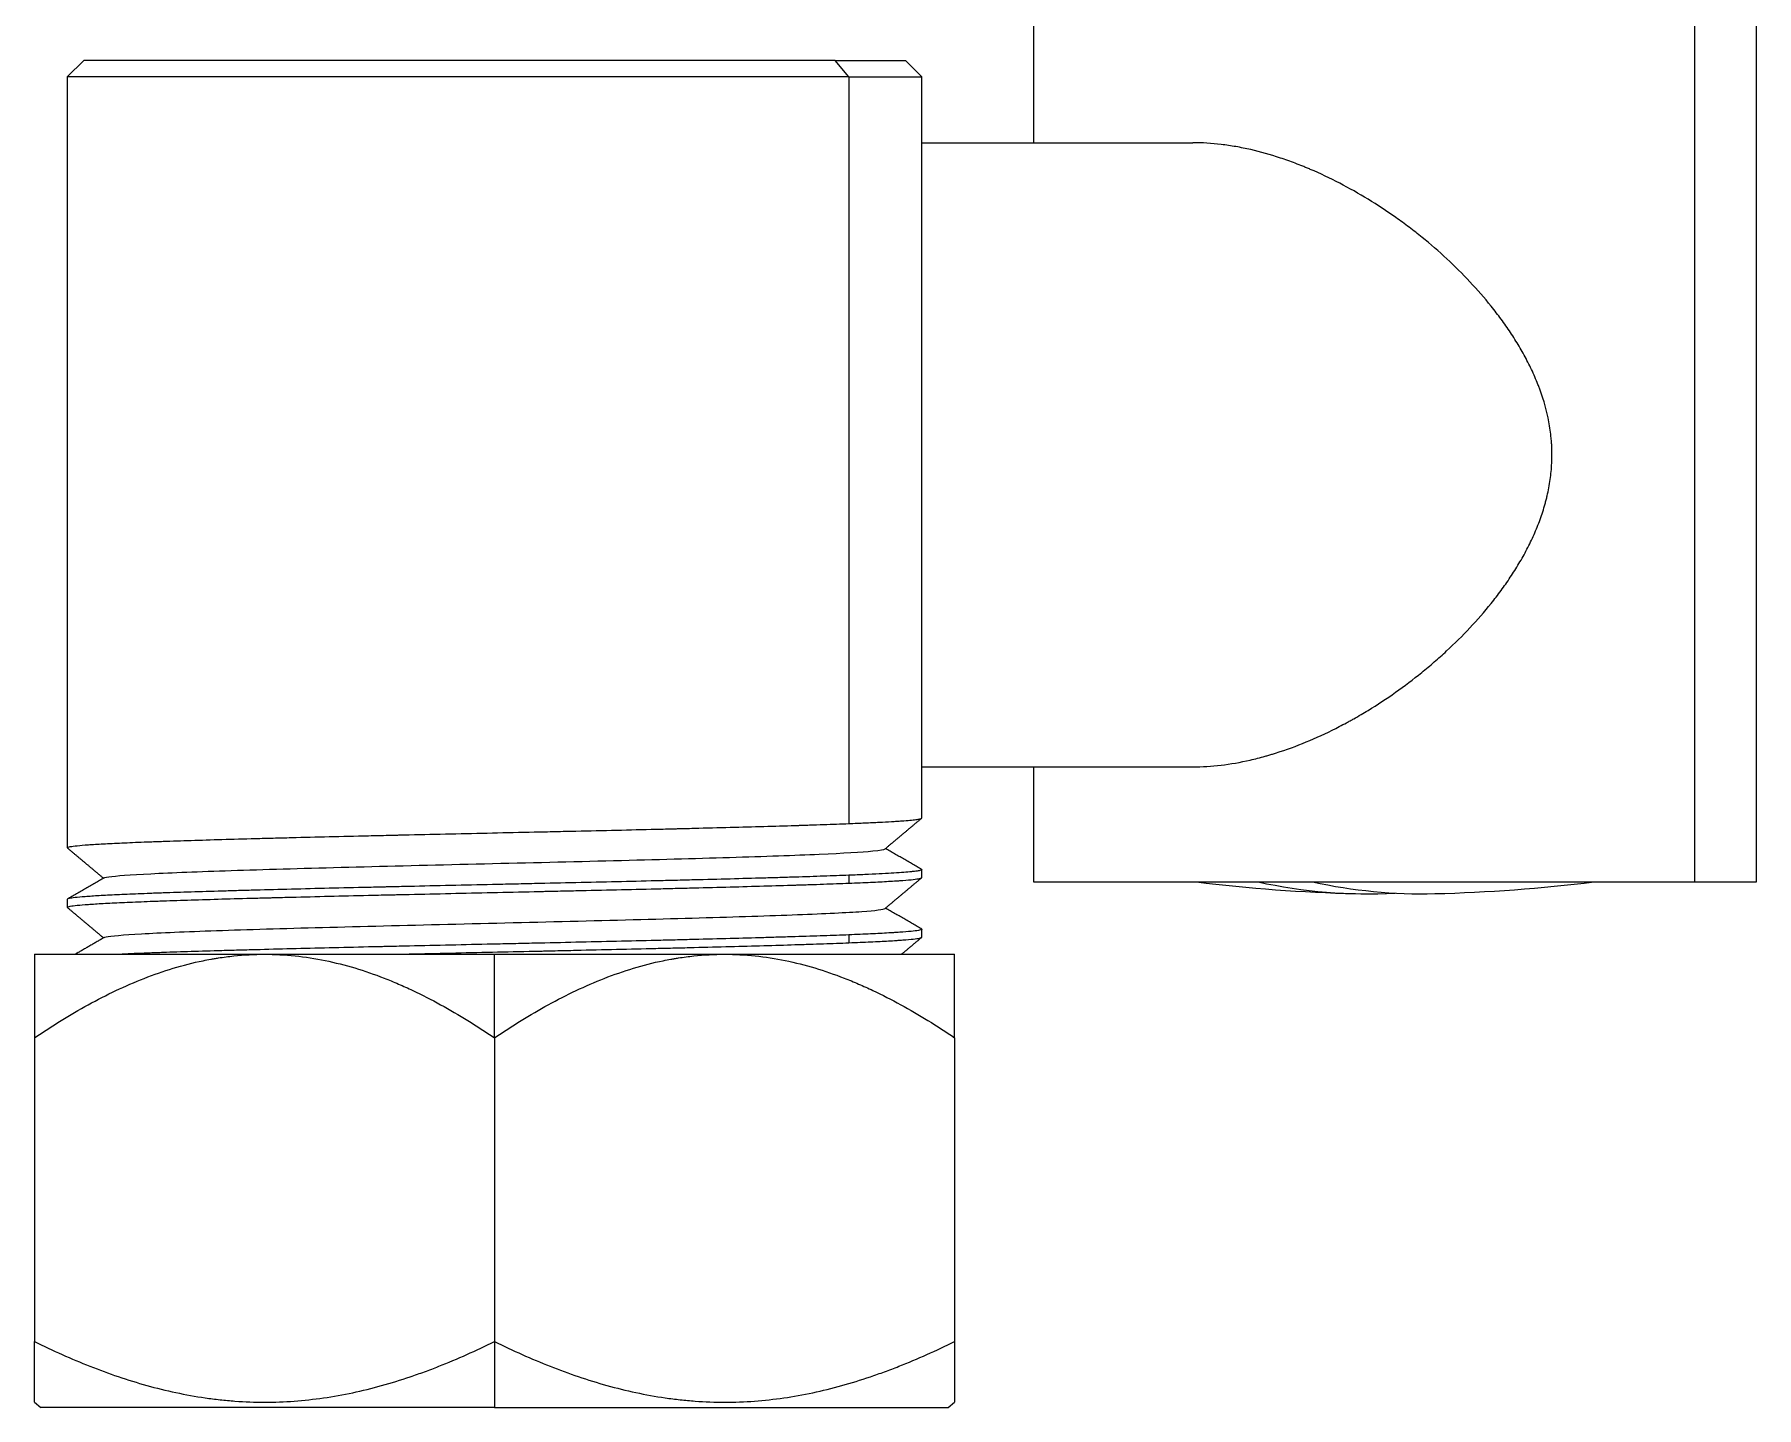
# Model space of a CAD drawing. Header units: millimetres. Extents: x 24023 to 24864, y 1163 to 1757.
# Drawn here: x 24316.3 to 24368.7, y 1466.4 to 1508.2 of the extents above; entities that cross this region are included whole.
import ezdxf

# ---------------------------------------------------------------- set-up
doc = ezdxf.new("R2010")
doc.units = ezdxf.units.MM

msp = doc.modelspace()

# ---------------------------------------------------------------- linework, layer by layer
at = {"linetype": 'Continuous', "lineweight": 18}
for p, q in [((24346.747, 1511.371), (24346.747, 1504.871)), ((24368.747, 1482.371), (24368.747, 1511.371)), ((24317.846, 1507.371), (24317.346, 1506.871)), ((24340.709, 1507.371), (24317.846, 1507.371)), ((24340.709, 1507.371), (24342.846, 1507.371)), ((24343.346, 1506.871), (24342.846, 1507.371)), ((24341.124, 1506.871), (24317.346, 1506.871)), ((24317.346, 1506.871), (24317.346, 1483.41)), ((24341.124, 1506.871), (24343.346, 1506.871)), ((24343.346, 1484.317), (24343.346, 1506.871)), ((24343.346, 1504.871), (24351.595, 1504.871)), ((24343.346, 1485.871), (24351.595, 1485.871)), ((24346.747, 1485.871), (24346.747, 1482.371)), ((24343.346, 1484.315), (24343.346, 1484.317)), ((24343.346, 1482.503), (24343.346, 1482.744)), ((24346.747, 1482.371), (24366.866, 1482.371)), ((24366.866, 1482.371), (24368.747, 1482.371)), ((24317.346, 1481.837), (24317.346, 1481.596)), ((24343.346, 1480.689), (24343.346, 1480.93)), ((24316.349, 1480.171), (24323.349, 1480.171)), ((24323.349, 1480.171), (24330.346, 1480.171)), ((24330.346, 1480.171), (24337.346, 1480.171)), ((24337.346, 1480.171), (24344.343, 1480.171)), ((24316.346, 1477.626), (24316.346, 1468.381)), ((24330.346, 1477.626), (24330.346, 1468.381)), ((24344.346, 1477.626), (24344.346, 1468.381)), ((24316.346, 1466.535), (24316.539, 1466.371)), ((24330.346, 1466.371), (24316.539, 1466.371)), ((24330.346, 1466.371), (24344.153, 1466.371)), ((24344.153, 1466.371), (24344.346, 1466.535))]:
    msp.add_line(p, q, dxfattribs=at)
at = {"linetype": 'Continuous', "lineweight": 13}
for p, q in [((24366.866, 1482.371), (24366.866, 1511.371)), ((24341.124, 1506.871), (24340.709, 1507.371)), ((24341.124, 1506.871), (24341.124, 1484.146)), ((24341.124, 1482.573), (24341.124, 1482.332)), ((24341.124, 1480.758), (24341.124, 1480.518)), ((24330.346, 1477.626), (24330.346, 1480.171)), ((24330.346, 1468.381), (24330.346, 1466.371))]:
    msp.add_line(p, q, dxfattribs=at)
at = {"linetype": 'Continuous', "lineweight": 18}
for start, end in [(262.9711, 268.6029), (271.3971, 277.0289)]:
    msp.add_arc((24357.747, 1531.471), 49.472, start, end, dxfattribs=at)
for centre, major_axis, start_param, end_param in [((24356.917, 1531.471), (0, -49.462), 6.16218, 6.313162), ((24358.576, 1531.471), (0, 49.462), 3.020588, 3.155226)]:
    msp.add_ellipse(centre, major_axis=major_axis, ratio=0.559193, start_param=start_param, end_param=end_param, dxfattribs=at)
for points, knots in [([(24351.595, 1485.871), (24351.876, 1485.871), (24352.162, 1485.889), (24352.743, 1485.959), (24353.039, 1486.011), (24353.489, 1486.114), (24353.64, 1486.153), (24353.83, 1486.206), (24353.906, 1486.228), (24353.983, 1486.251), (24354.097, 1486.286), (24354.174, 1486.31), (24354.554, 1486.435), (24354.856, 1486.55), (24355.457, 1486.805), (24355.755, 1486.946), (24356.125, 1487.137), (24356.199, 1487.176), (24356.309, 1487.236), (24356.346, 1487.256), (24356.42, 1487.297), (24356.603, 1487.399), (24356.783, 1487.505), (24357.21, 1487.766), (24357.489, 1487.949), (24358.033, 1488.333), (24358.298, 1488.534), (24358.687, 1488.848), (24358.815, 1488.955), (24359.067, 1489.174), (24359.192, 1489.286), (24359.561, 1489.627), (24359.797, 1489.861), (24360.249, 1490.344), (24360.465, 1490.592), (24360.774, 1490.976), (24360.874, 1491.106), (24361.068, 1491.37), (24361.162, 1491.505), (24361.345, 1491.779), (24361.433, 1491.918), (24361.559, 1492.131), (24361.601, 1492.203), (24361.682, 1492.348), (24361.721, 1492.421), (24361.836, 1492.642), (24361.908, 1492.791), (24362.042, 1493.093), (24362.104, 1493.246), (24362.218, 1493.558), (24362.269, 1493.717), (24362.324, 1493.919), (24362.335, 1493.959), (24362.356, 1494.041), (24362.366, 1494.081), (24362.395, 1494.204), (24362.412, 1494.287), (24362.458, 1494.534), (24362.482, 1494.699), (24362.513, 1495.032), (24362.521, 1495.199), (24362.522, 1495.451), (24362.52, 1495.535), (24362.514, 1495.662), (24362.511, 1495.704), (24362.505, 1495.789), (24362.488, 1496), (24362.458, 1496.207), (24362.366, 1496.7), (24362.276, 1497.021), (24362.148, 1497.375), (24362.133, 1497.414), (24362.104, 1497.492), (24362.058, 1497.608), (24362.009, 1497.723), (24361.909, 1497.95), (24361.837, 1498.098), (24361.685, 1498.39), (24361.605, 1498.533), (24361.438, 1498.816), (24361.35, 1498.954), (24361.168, 1499.228), (24361.073, 1499.364), (24360.927, 1499.563), (24360.877, 1499.63), (24360.776, 1499.761), (24360.725, 1499.827), (24360.466, 1500.15), (24360.249, 1500.398), (24359.798, 1500.879), (24359.564, 1501.112), (24359.079, 1501.561), (24358.828, 1501.778), (24358.44, 1502.093), (24358.309, 1502.196), (24358.042, 1502.398), (24357.906, 1502.497), (24357.493, 1502.79), (24357.213, 1502.974), (24356.644, 1503.321), (24356.356, 1503.485), (24355.769, 1503.789), (24355.471, 1503.93), (24355.13, 1504.075), (24355.092, 1504.091), (24355.016, 1504.123), (24354.978, 1504.138), (24354.864, 1504.184), (24354.636, 1504.273), (24354.409, 1504.354), (24353.955, 1504.504), (24353.654, 1504.589), (24353.204, 1504.693), (24353.054, 1504.724), (24352.83, 1504.763), (24352.755, 1504.776), (24352.606, 1504.798), (24352.532, 1504.808), (24352.164, 1504.853), (24351.876, 1504.871), (24351.595, 1504.871)], [0, 0, 0, 0, 0.03125, 0.03125, 0.0625, 0.0625, 0.078125, 0.078125, 0.082031, 0.085938, 0.085938, 0.09375, 0.09375, 0.125, 0.125, 0.15625, 0.15625, 0.164063, 0.164063, 0.167969, 0.167969, 0.171875, 0.1875, 0.1875, 0.21875, 0.21875, 0.25, 0.25, 0.265625, 0.265625, 0.28125, 0.28125, 0.3125, 0.3125, 0.34375, 0.34375, 0.359375, 0.359375, 0.375, 0.375, 0.390625, 0.390625, 0.398438, 0.398438, 0.40625, 0.40625, 0.421875, 0.421875, 0.4375, 0.4375, 0.453125, 0.453125, 0.457031, 0.457031, 0.460938, 0.460938, 0.46875, 0.46875, 0.484375, 0.484375, 0.5, 0.5, 0.507813, 0.507813, 0.511719, 0.511719, 0.515625, 0.53125, 0.53125, 0.5625, 0.5625, 0.566406, 0.566406, 0.570313, 0.578125, 0.578125, 0.59375, 0.59375, 0.609375, 0.609375, 0.625, 0.625, 0.640625, 0.640625, 0.648438, 0.648438, 0.65625, 0.65625, 0.6875, 0.6875, 0.71875, 0.71875, 0.75, 0.75, 0.765625, 0.765625, 0.78125, 0.78125, 0.8125, 0.8125, 0.84375, 0.84375, 0.875, 0.875, 0.878906, 0.878906, 0.882813, 0.882813, 0.890625, 0.90625, 0.90625, 0.9375, 0.9375, 0.953125, 0.953125, 0.960938, 0.960938, 0.96875, 0.96875, 1, 1, 1, 1]), ([(24317.346, 1483.41), (24317.346, 1483.42), (24317.366, 1483.429), (24317.444, 1483.447), (24317.505, 1483.456), (24317.667, 1483.475), (24317.768, 1483.485), (24317.921, 1483.497), (24317.953, 1483.499), (24318.019, 1483.504), (24318.053, 1483.506), (24318.161, 1483.513), (24318.237, 1483.518), (24318.479, 1483.532), (24318.659, 1483.541), (24319.054, 1483.56), (24319.271, 1483.569), (24319.622, 1483.584), (24319.744, 1483.588), (24319.934, 1483.596), (24319.998, 1483.598), (24320.096, 1483.602), (24320.129, 1483.603), (24320.196, 1483.605), (24320.498, 1483.616), (24320.818, 1483.627), (24321.415, 1483.645), (24321.727, 1483.654), (24322.379, 1483.673), (24322.719, 1483.683), (24323.162, 1483.695), (24323.252, 1483.697), (24323.387, 1483.701), (24323.433, 1483.702), (24323.523, 1483.704), (24323.752, 1483.71), (24323.983, 1483.716), (24324.544, 1483.73), (24324.926, 1483.74), (24325.706, 1483.758), (24326.104, 1483.768), (24326.714, 1483.782), (24326.919, 1483.787), (24327.178, 1483.793), (24327.23, 1483.794), (24327.334, 1483.796), (24327.386, 1483.798), (24327.543, 1483.801), (24327.648, 1483.804), (24328.171, 1483.815), (24328.591, 1483.825), (24329.433, 1483.843), (24329.856, 1483.853), (24330.703, 1483.872), (24331.128, 1483.881), (24331.608, 1483.892), (24331.661, 1483.893), (24331.768, 1483.896), (24331.821, 1483.897), (24331.981, 1483.9), (24332.299, 1483.907), (24332.614, 1483.915), (24333.239, 1483.929), (24333.65, 1483.938), (24334.461, 1483.956), (24334.861, 1483.966), (24335.452, 1483.98), (24335.648, 1483.985), (24335.891, 1483.991), (24335.939, 1483.992), (24336.036, 1483.995), (24336.18, 1483.998), (24336.323, 1484.002), (24336.794, 1484.014), (24337.159, 1484.023), (24337.866, 1484.042), (24338.207, 1484.051), (24338.866, 1484.07), (24339.183, 1484.08), (24339.526, 1484.09), (24339.564, 1484.091), (24339.639, 1484.094), (24339.751, 1484.097), (24340.008, 1484.106), (24340.218, 1484.113), (24340.627, 1484.127), (24340.884, 1484.136), (24341.124, 1484.146)], [0, 0, 0, 0, 0.037091, 0.037091, 0.075607, 0.075607, 0.114124, 0.114124, 0.123753, 0.123753, 0.133382, 0.133382, 0.15264, 0.15264, 0.191156, 0.191156, 0.229673, 0.229673, 0.248931, 0.248931, 0.25856, 0.25856, 0.263375, 0.263375, 0.268189, 0.306705, 0.306705, 0.345222, 0.345222, 0.383738, 0.383738, 0.393367, 0.393367, 0.398182, 0.398182, 0.402996, 0.422255, 0.422255, 0.460771, 0.460771, 0.499287, 0.499287, 0.518545, 0.518545, 0.52336, 0.52336, 0.528175, 0.528175, 0.537804, 0.537804, 0.57632, 0.57632, 0.614836, 0.614836, 0.653353, 0.653353, 0.658167, 0.658167, 0.662982, 0.662982, 0.672611, 0.691869, 0.691869, 0.730385, 0.730385, 0.768902, 0.768902, 0.78816, 0.78816, 0.792975, 0.792975, 0.797789, 0.807418, 0.807418, 0.845935, 0.845935, 0.884451, 0.884451, 0.922967, 0.922967, 0.927782, 0.927782, 0.932596, 0.942225, 0.961484, 0.961484, 1, 1, 1, 1]), ([(24341.124, 1484.146), (24341.297, 1484.153), (24341.625, 1484.167), (24342.058, 1484.187), (24342.307, 1484.201), (24342.451, 1484.21), (24342.479, 1484.211), (24342.534, 1484.215), (24342.56, 1484.216), (24342.639, 1484.222), (24342.688, 1484.225), (24342.829, 1484.235), (24342.912, 1484.242), (24343.056, 1484.256), (24343.178, 1484.269), (24343.258, 1484.283), (24343.317, 1484.297), (24343.335, 1484.304), (24343.343, 1484.311), (24343.343, 1484.311), (24343.343, 1484.311)], [0, 0, 0, 0, 0.124394, 0.248787, 0.373181, 0.373181, 0.404279, 0.404279, 0.435377, 0.435377, 0.497574, 0.497574, 0.621968, 0.621968, 0.746361, 0.870755, 0.870755, 0.995148, 0.995148, 1, 1, 1, 1]), ([(24318.465, 1482.488), (24318.488, 1482.504), (24318.724, 1482.553), (24319.942, 1482.633), (24322.567, 1482.73), (24326.06, 1482.827), (24330.031, 1482.924), (24334.038, 1483.021), (24337.632, 1483.118), (24340.414, 1483.215), (24341.898, 1483.302), (24342.21, 1483.356), (24342.232, 1483.378)], [0, 0, 0, 0, 0.054032, 0.162933, 0.271833, 0.380734, 0.489634, 0.598535, 0.707436, 0.816336, 0.925237, 1, 1, 1, 1]), ([(24341.124, 1482.573), (24340.884, 1482.563), (24340.371, 1482.544), (24339.795, 1482.525), (24339.414, 1482.513), (24339.337, 1482.511), (24339.181, 1482.506), (24338.944, 1482.499), (24338.701, 1482.492), (24338.206, 1482.478), (24337.865, 1482.468), (24337.159, 1482.449), (24336.794, 1482.44), (24336.23, 1482.426), (24336.039, 1482.421), (24335.797, 1482.415), (24335.748, 1482.414), (24335.651, 1482.412), (24335.602, 1482.41), (24335.454, 1482.407), (24335.356, 1482.404), (24334.861, 1482.393), (24334.461, 1482.383), (24333.649, 1482.364), (24333.238, 1482.355), (24332.406, 1482.336), (24331.985, 1482.327), (24331.452, 1482.315), (24331.345, 1482.312), (24331.131, 1482.308), (24330.811, 1482.301), (24330.492, 1482.294), (24329.855, 1482.28), (24329.432, 1482.27), (24328.591, 1482.251), (24328.171, 1482.242), (24327.546, 1482.227), (24327.337, 1482.223), (24327.078, 1482.217), (24327.026, 1482.216), (24326.922, 1482.213), (24326.768, 1482.21), (24326.614, 1482.206), (24326.105, 1482.194), (24325.706, 1482.185), (24324.925, 1482.166), (24324.543, 1482.157), (24323.797, 1482.138), (24323.432, 1482.128), (24322.899, 1482.114), (24322.724, 1482.109), (24322.383, 1482.1), (24322.216, 1482.095), (24321.727, 1482.081), (24321.414, 1482.072), (24320.818, 1482.053), (24320.534, 1482.043), (24320.198, 1482.032), (24320.098, 1482.028), (24320.001, 1482.024), (24319.936, 1482.022), (24319.904, 1482.021), (24319.745, 1482.015), (24319.623, 1482.01), (24319.271, 1481.996), (24319.054, 1481.987), (24318.658, 1481.968), (24318.479, 1481.958), (24318.237, 1481.944), (24318.161, 1481.94), (24318.055, 1481.932), (24318.02, 1481.93), (24317.954, 1481.925), (24317.922, 1481.923), (24317.768, 1481.911), (24317.667, 1481.902), (24317.505, 1481.883), (24317.444, 1481.873), (24317.366, 1481.855), (24317.346, 1481.846), (24317.346, 1481.837)], [0, 0, 0, 0, 0.038511, 0.077022, 0.077022, 0.08665, 0.08665, 0.096278, 0.115534, 0.115534, 0.154045, 0.154045, 0.192556, 0.192556, 0.211811, 0.211811, 0.216625, 0.216625, 0.221439, 0.221439, 0.231067, 0.231067, 0.269578, 0.269578, 0.308089, 0.308089, 0.346601, 0.346601, 0.356228, 0.356228, 0.365856, 0.385112, 0.385112, 0.423623, 0.423623, 0.462134, 0.462134, 0.48139, 0.48139, 0.486204, 0.486204, 0.491017, 0.500645, 0.500645, 0.539156, 0.539156, 0.577668, 0.577668, 0.616179, 0.616179, 0.635434, 0.635434, 0.65469, 0.65469, 0.693201, 0.693201, 0.731712, 0.731712, 0.74134, 0.746154, 0.746154, 0.750968, 0.750968, 0.770223, 0.770223, 0.808735, 0.808735, 0.847246, 0.847246, 0.866501, 0.866501, 0.876129, 0.876129, 0.885757, 0.885757, 0.924268, 0.924268, 0.962779, 0.962779, 1, 1, 1, 1]), ([(24343.346, 1482.744), (24343.346, 1482.741), (24343.341, 1482.732), (24343.297, 1482.716), (24343.216, 1482.702), (24343.139, 1482.692), (24343.097, 1482.687), (24343.048, 1482.682), (24343.014, 1482.678), (24342.996, 1482.677), (24342.904, 1482.668), (24342.82, 1482.661), (24342.633, 1482.647), (24342.425, 1482.634), (24342.055, 1482.613), (24341.768, 1482.6), (24341.461, 1482.586), (24341.297, 1482.579), (24341.124, 1482.573)], [0, 0, 0, 0, 0.042833, 0.162478, 0.282124, 0.282124, 0.341947, 0.371859, 0.371859, 0.40177, 0.40177, 0.521416, 0.521416, 0.641062, 0.760708, 0.880354, 0.880354, 1, 1, 1, 1]), ([(24341.124, 1482.332), (24341.364, 1482.342), (24341.584, 1482.351), (24341.989, 1482.37), (24342.173, 1482.379), (24342.42, 1482.393), (24342.498, 1482.398), (24342.607, 1482.405), (24342.643, 1482.408), (24342.71, 1482.412), (24342.743, 1482.415), (24342.899, 1482.427), (24343.003, 1482.436), (24343.171, 1482.455), (24343.235, 1482.465), (24343.3, 1482.478), (24343.316, 1482.483), (24343.333, 1482.49), (24343.34, 1482.494), (24343.344, 1482.497), (24343.345, 1482.5), (24343.346, 1482.501), (24343.346, 1482.502), (24343.346, 1482.503), (24343.346, 1482.503)], [0, 0, 0, 0, 0.165645, 0.165645, 0.331291, 0.331291, 0.414113, 0.414113, 0.455525, 0.455525, 0.496936, 0.496936, 0.662582, 0.662582, 0.828227, 0.828227, 0.91105, 0.91105, 0.952461, 0.973167, 0.973167, 0.993872, 0.993872, 1, 1, 1, 1]), ([(24317.346, 1481.596), (24317.346, 1481.605), (24317.366, 1481.614), (24317.444, 1481.633), (24317.505, 1481.642), (24317.667, 1481.661), (24317.768, 1481.671), (24317.921, 1481.683), (24317.953, 1481.685), (24318.019, 1481.69), (24318.053, 1481.692), (24318.161, 1481.699), (24318.237, 1481.704), (24318.479, 1481.718), (24318.659, 1481.727), (24319.054, 1481.746), (24319.271, 1481.756), (24319.622, 1481.77), (24319.744, 1481.775), (24319.934, 1481.782), (24319.998, 1481.784), (24320.096, 1481.788), (24320.129, 1481.789), (24320.196, 1481.791), (24320.498, 1481.802), (24320.818, 1481.812), (24321.415, 1481.831), (24321.727, 1481.841), (24322.379, 1481.86), (24322.719, 1481.869), (24323.162, 1481.881), (24323.252, 1481.883), (24323.387, 1481.887), (24323.433, 1481.888), (24323.523, 1481.89), (24323.752, 1481.896), (24323.983, 1481.902), (24324.544, 1481.916), (24324.926, 1481.926), (24325.706, 1481.945), (24326.104, 1481.954), (24326.714, 1481.968), (24326.919, 1481.973), (24327.178, 1481.979), (24327.23, 1481.98), (24327.334, 1481.982), (24327.386, 1481.984), (24327.543, 1481.987), (24327.648, 1481.989), (24328.171, 1482.001), (24328.591, 1482.01), (24329.433, 1482.029), (24329.856, 1482.039), (24330.703, 1482.058), (24331.128, 1482.067), (24331.608, 1482.078), (24331.661, 1482.079), (24331.768, 1482.081), (24331.821, 1482.083), (24331.981, 1482.086), (24332.299, 1482.093), (24332.614, 1482.1), (24333.239, 1482.114), (24333.65, 1482.124), (24334.461, 1482.143), (24334.861, 1482.152), (24335.452, 1482.166), (24335.648, 1482.171), (24335.891, 1482.177), (24335.939, 1482.178), (24336.036, 1482.181), (24336.18, 1482.184), (24336.323, 1482.188), (24336.794, 1482.199), (24337.159, 1482.209), (24337.866, 1482.228), (24338.207, 1482.237), (24338.866, 1482.256), (24339.183, 1482.266), (24339.526, 1482.276), (24339.564, 1482.277), (24339.639, 1482.28), (24339.751, 1482.283), (24340.008, 1482.291), (24340.218, 1482.299), (24340.627, 1482.313), (24340.884, 1482.322), (24341.124, 1482.332)], [0, 0, 0, 0, 0.037091, 0.037091, 0.075607, 0.075607, 0.114124, 0.114124, 0.123753, 0.123753, 0.133382, 0.133382, 0.15264, 0.15264, 0.191156, 0.191156, 0.229673, 0.229673, 0.248931, 0.248931, 0.25856, 0.25856, 0.263375, 0.263375, 0.268189, 0.306705, 0.306705, 0.345222, 0.345222, 0.383738, 0.383738, 0.393367, 0.393367, 0.398182, 0.398182, 0.402996, 0.422255, 0.422255, 0.460771, 0.460771, 0.499287, 0.499287, 0.518545, 0.518545, 0.52336, 0.52336, 0.528175, 0.528175, 0.537804, 0.537804, 0.57632, 0.57632, 0.614836, 0.614836, 0.653353, 0.653353, 0.658167, 0.658167, 0.662982, 0.662982, 0.672611, 0.691869, 0.691869, 0.730385, 0.730385, 0.768902, 0.768902, 0.78816, 0.78816, 0.792975, 0.792975, 0.797789, 0.807418, 0.807418, 0.845935, 0.845935, 0.884451, 0.884451, 0.922967, 0.922967, 0.927782, 0.927782, 0.932596, 0.942225, 0.961484, 0.961484, 1, 1, 1, 1]), ([(24318.467, 1480.676), (24318.478, 1480.682), (24318.596, 1480.721), (24319.405, 1480.792), (24321.728, 1480.889), (24325.014, 1480.986), (24328.894, 1481.083), (24332.937, 1481.18), (24336.69, 1481.277), (24339.736, 1481.374), (24341.692, 1481.469), (24342.187, 1481.531), (24342.229, 1481.561)], [0, 0, 0, 0, 0.021783, 0.131222, 0.240661, 0.3501, 0.45954, 0.568979, 0.678418, 0.787857, 0.897296, 1, 1, 1, 1]), ([(24343.346, 1480.93), (24343.346, 1480.93), (24343.346, 1480.929), (24343.346, 1480.927), (24343.344, 1480.924), (24343.339, 1480.921), (24343.338, 1480.919), (24343.333, 1480.917), (24343.321, 1480.911), (24343.3, 1480.905), (24343.235, 1480.891), (24343.108, 1480.872), (24342.899, 1480.853), (24342.712, 1480.839), (24342.645, 1480.835), (24342.536, 1480.827), (24342.498, 1480.825), (24342.42, 1480.82), (24342.38, 1480.818), (24342.174, 1480.806), (24341.806, 1480.787), (24341.364, 1480.768), (24341.124, 1480.758)], [0, 0, 0, 0, 0.00555, 0.00555, 0.046986, 0.046986, 0.067704, 0.067704, 0.088421, 0.171292, 0.171292, 0.337034, 0.502775, 0.502775, 0.585646, 0.585646, 0.627081, 0.627081, 0.668517, 0.668517, 0.834258, 1, 1, 1, 1]), ([(24341.124, 1480.758), (24340.884, 1480.749), (24340.627, 1480.74), (24340.083, 1480.721), (24339.795, 1480.711), (24339.414, 1480.699), (24339.337, 1480.697), (24339.181, 1480.692), (24338.944, 1480.685), (24338.701, 1480.678), (24338.206, 1480.664), (24337.865, 1480.654), (24337.159, 1480.636), (24336.794, 1480.626), (24336.23, 1480.612), (24336.039, 1480.607), (24335.797, 1480.601), (24335.748, 1480.6), (24335.651, 1480.597), (24335.602, 1480.596), (24335.454, 1480.593), (24335.356, 1480.59), (24334.861, 1480.578), (24334.461, 1480.569), (24333.649, 1480.55), (24333.238, 1480.541), (24332.406, 1480.522), (24331.985, 1480.513), (24331.452, 1480.501), (24331.345, 1480.498), (24331.131, 1480.494), (24330.811, 1480.486), (24330.492, 1480.479), (24329.855, 1480.465), (24329.432, 1480.456), (24328.591, 1480.437), (24328.171, 1480.428), (24327.546, 1480.414), (24327.337, 1480.409), (24327.078, 1480.403), (24327.026, 1480.402), (24326.922, 1480.399), (24326.768, 1480.396), (24326.614, 1480.392), (24326.105, 1480.38), (24325.706, 1480.371), (24324.925, 1480.352), (24324.543, 1480.343), (24323.797, 1480.324), (24323.432, 1480.314), (24322.899, 1480.3), (24322.724, 1480.295), (24322.383, 1480.286), (24322.216, 1480.281), (24321.727, 1480.267), (24321.414, 1480.258), (24320.818, 1480.239), (24320.534, 1480.23), (24320.198, 1480.218), (24320.098, 1480.214), (24320.001, 1480.21), (24319.936, 1480.208), (24319.904, 1480.207), (24319.745, 1480.201), (24319.623, 1480.196), (24319.333, 1480.185), (24319.17, 1480.178), (24319.017, 1480.171)], [0, 0, 0, 0, 0.048225, 0.048225, 0.096451, 0.096451, 0.108507, 0.108507, 0.120563, 0.144676, 0.144676, 0.192901, 0.192901, 0.241127, 0.241127, 0.265239, 0.265239, 0.271267, 0.271267, 0.277296, 0.277296, 0.289352, 0.289352, 0.337577, 0.337577, 0.385802, 0.385802, 0.434028, 0.434028, 0.446084, 0.446084, 0.45814, 0.482253, 0.482253, 0.530478, 0.530478, 0.578704, 0.578704, 0.602816, 0.602816, 0.608845, 0.608845, 0.614873, 0.626929, 0.626929, 0.675154, 0.675154, 0.72338, 0.72338, 0.771605, 0.771605, 0.795718, 0.795718, 0.81983, 0.81983, 0.868056, 0.868056, 0.916281, 0.916281, 0.928337, 0.934365, 0.934365, 0.940394, 0.940394, 0.964506, 0.964506, 1, 1, 1, 1]), ([(24327.452, 1480.171), (24327.552, 1480.173), (24327.652, 1480.175), (24328.171, 1480.187), (24328.591, 1480.197), (24329.433, 1480.216), (24329.856, 1480.225), (24330.703, 1480.244), (24331.128, 1480.253), (24331.608, 1480.264), (24331.661, 1480.265), (24331.768, 1480.267), (24331.821, 1480.268), (24331.981, 1480.272), (24332.299, 1480.279), (24332.614, 1480.286), (24333.239, 1480.301), (24334.061, 1480.32), (24334.861, 1480.338), (24335.452, 1480.352), (24335.648, 1480.357), (24335.891, 1480.363), (24335.939, 1480.364), (24336.036, 1480.366), (24336.18, 1480.37), (24336.323, 1480.374), (24336.794, 1480.385), (24337.159, 1480.395), (24337.866, 1480.414), (24338.207, 1480.423), (24338.866, 1480.442), (24339.183, 1480.451), (24339.526, 1480.462), (24339.564, 1480.463), (24339.639, 1480.466), (24339.751, 1480.469), (24340.008, 1480.477), (24340.218, 1480.485), (24340.627, 1480.499), (24340.884, 1480.509), (24341.124, 1480.518)], [0, 0, 0, 0, 0.019528, 0.019528, 0.101234, 0.101234, 0.18294, 0.18294, 0.264646, 0.264646, 0.274859, 0.274859, 0.285072, 0.285072, 0.305499, 0.346352, 0.346352, 0.428058, 0.509764, 0.509764, 0.550617, 0.550617, 0.56083, 0.56083, 0.571043, 0.59147, 0.59147, 0.673176, 0.673176, 0.754882, 0.754882, 0.836588, 0.836588, 0.846801, 0.846801, 0.857014, 0.877441, 0.918294, 0.918294, 1, 1, 1, 1]), ([(24341.124, 1480.518), (24341.364, 1480.528), (24341.584, 1480.537), (24341.989, 1480.556), (24342.173, 1480.565), (24342.42, 1480.579), (24342.498, 1480.584), (24342.607, 1480.592), (24342.643, 1480.594), (24342.71, 1480.599), (24342.743, 1480.601), (24342.899, 1480.613), (24343.003, 1480.622), (24343.171, 1480.641), (24343.235, 1480.65), (24343.3, 1480.664), (24343.316, 1480.669), (24343.333, 1480.676), (24343.34, 1480.68), (24343.344, 1480.683), (24343.345, 1480.686), (24343.346, 1480.687), (24343.346, 1480.689), (24343.346, 1480.689), (24343.346, 1480.689)], [0, 0, 0, 0, 0.165646, 0.165646, 0.331291, 0.331291, 0.414114, 0.414114, 0.455525, 0.455525, 0.496937, 0.496937, 0.662582, 0.662582, 0.828228, 0.828228, 0.91105, 0.91105, 0.952462, 0.973167, 0.973167, 0.993873, 0.993873, 1, 1, 1, 1]), ([(24316.346, 1477.626), (24316.614, 1477.807), (24316.884, 1477.982), (24317.43, 1478.318), (24317.705, 1478.479), (24318.26, 1478.784), (24318.822, 1479.071), (24319.682, 1479.446), (24320.271, 1479.651), (24320.868, 1479.832), (24321.17, 1479.91), (24321.555, 1479.989), (24321.632, 1480.004), (24321.748, 1480.025), (24321.787, 1480.032), (24321.864, 1480.045), (24322.059, 1480.076), (24322.253, 1480.102), (24322.721, 1480.15), (24323.034, 1480.167), (24323.348, 1480.167)], [0, 0, 0, 0, 0.125, 0.125, 0.25, 0.25, 0.375, 0.5, 0.625, 0.625, 0.75, 0.75, 0.78125, 0.78125, 0.796875, 0.796875, 0.8125, 0.875, 0.875, 1, 1, 1, 1]), ([(24316.346, 1480.167), (24316.346, 1480.167), (24316.346, 1480.15), (24316.346, 1480.087), (24316.346, 1480.039), (24316.346, 1479.854), (24316.346, 1479.673), (24316.346, 1479.415), (24316.346, 1479.385), (24316.346, 1479.325), (24316.346, 1479.233), (24316.346, 1479.135), (24316.346, 1478.932), (24316.346, 1478.787), (24316.346, 1478.48), (24316.346, 1478.319), (24316.346, 1477.982), (24316.346, 1477.807), (24316.346, 1477.626)], [0, 0, 0, 0, 0.125, 0.125, 0.25, 0.25, 0.5, 0.5, 0.53125, 0.53125, 0.5625, 0.625, 0.625, 0.75, 0.75, 0.875, 0.875, 1, 1, 1, 1]), ([(24323.348, 1480.167), (24323.66, 1480.167), (24323.97, 1480.15), (24324.584, 1480.087), (24324.889, 1480.039), (24325.798, 1479.854), (24326.394, 1479.673), (24327.058, 1479.415), (24327.131, 1479.385), (24327.278, 1479.325), (24327.497, 1479.233), (24327.713, 1479.135), (24328.143, 1478.932), (24328.426, 1478.787), (24328.985, 1478.48), (24329.261, 1478.319), (24329.808, 1477.982), (24330.078, 1477.807), (24330.346, 1477.626)], [0, 0, 0, 0, 0.125, 0.125, 0.25, 0.25, 0.5, 0.5, 0.53125, 0.53125, 0.5625, 0.625, 0.625, 0.75, 0.75, 0.875, 0.875, 1, 1, 1, 1]), ([(24330.346, 1477.626), (24330.614, 1477.807), (24330.884, 1477.982), (24331.43, 1478.318), (24331.705, 1478.479), (24332.26, 1478.784), (24332.822, 1479.071), (24333.682, 1479.446), (24334.271, 1479.651), (24334.868, 1479.832), (24335.17, 1479.91), (24335.555, 1479.989), (24335.632, 1480.004), (24335.748, 1480.025), (24335.787, 1480.032), (24335.864, 1480.045), (24336.059, 1480.076), (24336.253, 1480.102), (24336.721, 1480.15), (24337.034, 1480.167), (24337.348, 1480.167)], [0, 0, 0, 0, 0.125, 0.125, 0.25, 0.25, 0.375, 0.5, 0.625, 0.625, 0.75, 0.75, 0.78125, 0.78125, 0.796875, 0.796875, 0.8125, 0.875, 0.875, 1, 1, 1, 1]), ([(24337.348, 1480.167), (24337.66, 1480.167), (24337.97, 1480.15), (24338.584, 1480.087), (24338.889, 1480.039), (24339.798, 1479.854), (24340.394, 1479.673), (24341.058, 1479.415), (24341.131, 1479.385), (24341.278, 1479.325), (24341.497, 1479.233), (24341.713, 1479.135), (24342.143, 1478.932), (24342.426, 1478.787), (24342.985, 1478.48), (24343.261, 1478.319), (24343.808, 1477.982), (24344.078, 1477.807), (24344.346, 1477.626)], [0, 0, 0, 0, 0.125, 0.125, 0.25, 0.25, 0.5, 0.5, 0.53125, 0.53125, 0.5625, 0.625, 0.625, 0.75, 0.75, 0.875, 0.875, 1, 1, 1, 1]), ([(24344.346, 1477.626), (24344.346, 1477.807), (24344.346, 1477.982), (24344.346, 1478.318), (24344.346, 1478.479), (24344.346, 1478.784), (24344.346, 1479.071), (24344.346, 1479.446), (24344.346, 1479.651), (24344.346, 1479.832), (24344.346, 1479.91), (24344.346, 1479.989), (24344.346, 1480.004), (24344.346, 1480.025), (24344.346, 1480.032), (24344.346, 1480.045), (24344.346, 1480.076), (24344.346, 1480.102), (24344.346, 1480.15), (24344.346, 1480.167), (24344.346, 1480.167)], [0, 0, 0, 0, 0.125, 0.125, 0.25, 0.25, 0.375, 0.5, 0.625, 0.625, 0.75, 0.75, 0.78125, 0.78125, 0.796875, 0.796875, 0.8125, 0.875, 0.875, 1, 1, 1, 1]), ([(24316.346, 1468.381), (24316.904, 1468.106), (24317.467, 1467.854), (24318.605, 1467.404), (24319.181, 1467.207), (24320.348, 1466.882), (24320.939, 1466.754), (24321.691, 1466.645), (24321.841, 1466.626), (24322.069, 1466.601), (24322.145, 1466.593), (24322.296, 1466.579), (24322.372, 1466.573), (24322.751, 1466.546), (24323.053, 1466.535), (24323.655, 1466.535), (24323.954, 1466.546), (24324.551, 1466.59), (24324.848, 1466.623), (24325.737, 1466.751), (24326.325, 1466.877), (24327.201, 1467.12), (24327.492, 1467.21), (24327.927, 1467.357), (24328.072, 1467.409), (24328.361, 1467.515), (24328.505, 1467.57), (24329.222, 1467.852), (24329.788, 1468.106), (24330.346, 1468.381)], [0, 0, 0, 0, 0.125, 0.125, 0.25, 0.25, 0.375, 0.375, 0.40625, 0.40625, 0.421875, 0.421875, 0.4375, 0.4375, 0.5, 0.5, 0.5625, 0.5625, 0.625, 0.625, 0.75, 0.75, 0.8125, 0.8125, 0.84375, 0.84375, 0.875, 0.875, 1, 1, 1, 1]), ([(24316.346, 1466.535), (24316.346, 1466.535), (24316.346, 1466.535), (24316.346, 1466.535), (24316.346, 1466.546), (24316.346, 1466.59), (24316.346, 1466.623), (24316.346, 1466.751), (24316.346, 1466.877), (24316.346, 1467.12), (24316.346, 1467.21), (24316.346, 1467.357), (24316.346, 1467.409), (24316.346, 1467.515), (24316.346, 1467.57), (24316.346, 1467.852), (24316.346, 1468.106), (24316.346, 1468.381)], [0, 0, 0, 0, 0.000666, 0.000666, 0.125583, 0.125583, 0.250499, 0.250499, 0.500333, 0.500333, 0.62525, 0.62525, 0.687708, 0.687708, 0.750166, 0.750166, 1, 1, 1, 1]), ([(24330.346, 1468.381), (24330.904, 1468.106), (24331.467, 1467.854), (24332.605, 1467.404), (24333.181, 1467.207), (24334.348, 1466.882), (24334.939, 1466.754), (24335.691, 1466.645), (24335.841, 1466.626), (24336.069, 1466.601), (24336.145, 1466.593), (24336.296, 1466.579), (24336.372, 1466.573), (24336.751, 1466.546), (24337.053, 1466.535), (24337.655, 1466.535), (24337.954, 1466.546), (24338.551, 1466.59), (24338.848, 1466.623), (24339.737, 1466.751), (24340.325, 1466.877), (24341.201, 1467.12), (24341.492, 1467.21), (24341.927, 1467.357), (24342.072, 1467.409), (24342.361, 1467.515), (24342.505, 1467.57), (24343.222, 1467.852), (24343.788, 1468.106), (24344.346, 1468.381)], [0, 0, 0, 0, 0.125, 0.125, 0.25, 0.25, 0.375, 0.375, 0.40625, 0.40625, 0.421875, 0.421875, 0.4375, 0.4375, 0.5, 0.5, 0.5625, 0.5625, 0.625, 0.625, 0.75, 0.75, 0.8125, 0.8125, 0.84375, 0.84375, 0.875, 0.875, 1, 1, 1, 1]), ([(24344.346, 1468.381), (24344.346, 1468.106), (24344.346, 1467.854), (24344.346, 1467.404), (24344.346, 1467.207), (24344.346, 1466.882), (24344.346, 1466.754), (24344.346, 1466.645), (24344.346, 1466.626), (24344.346, 1466.601), (24344.346, 1466.593), (24344.346, 1466.579), (24344.346, 1466.573), (24344.346, 1466.546), (24344.346, 1466.535), (24344.346, 1466.535)], [0, 0, 0, 0, 0.250179, 0.250179, 0.500358, 0.500358, 0.750536, 0.750536, 0.813081, 0.813081, 0.844354, 0.844354, 0.875626, 0.875626, 1, 1, 1, 1])]:
    msp.add_open_spline(points, degree=3, knots=knots, dxfattribs=at)
for points in [[(24342.225, 1483.372), (24342.788, 1483.845), (24343.35, 1484.317)], [(24317.343, 1483.409), (24317.897, 1482.944), (24318.45, 1482.48)], [(24343.343, 1482.751), (24342.792, 1483.069), (24342.242, 1483.387)], [(24318.471, 1482.492), (24317.909, 1482.167), (24317.346, 1481.842)], [(24342.222, 1481.556), (24342.784, 1482.028), (24343.347, 1482.5)], [(24317.346, 1481.593), (24317.898, 1481.13), (24318.45, 1480.666)], [(24343.347, 1480.935), (24342.795, 1481.254), (24342.242, 1481.573)], [(24318.474, 1480.68), (24318.033, 1480.425), (24317.593, 1480.171)], [(24342.733, 1480.171), (24343.041, 1480.429), (24343.348, 1480.687)]]:
    msp.add_open_spline(points, degree=2, dxfattribs=at)

doc.saveas('drawing.dxf')
